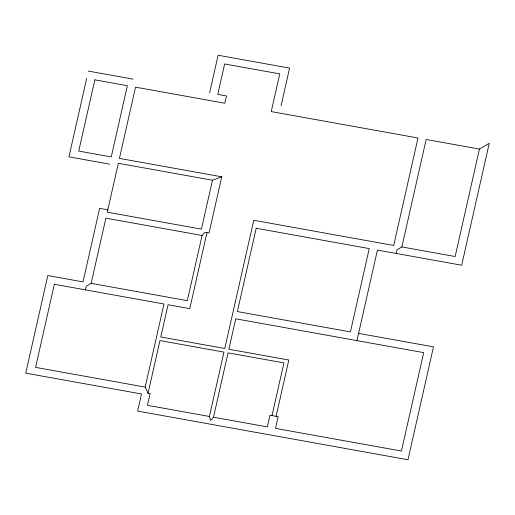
<?xml version="1.0" encoding="UTF-8"?>
<svg xmlns="http://www.w3.org/2000/svg" width="515" height="515" viewBox="0 0 515 515"><rect width="100%" height="100%" fill="white"/><g stroke="black" fill="none" stroke-linecap="round" stroke-linejoin="round"><path stroke-width="0.77" d="M86.681 78.364L68.939 156.843L109.624 164.169M85.426 289.868L86.243 286.243L91.149 283.353L187.331 300.67L202.073 235.471L204.931 232.214L209.051 232.954L221.746 176.812L119.435 158.395L135.535 87.157L224.843 103.232L226.484 95.957L217.768 94.387L224.643 63.963L279.767 73.883L271.244 111.588L417.987 138.001L393.698 245.455L253.766 220.272L224.778 348.501L160.77 336.977L168.057 304.738L189.784 308.646L206.972 232.58M91.149 283.353L105.89 218.154L202.073 235.471M209.599 92.919L218.109 55.247L289.578 68.109L281.055 105.813M145.191 387.1L163.976 304.005L54.345 284.267L35.561 367.369L145.191 387.1L148.05 393.273L150.09 393.64L147.451 405.318L209.412 416.474L210.635 420.465L213.5 417.208L228.048 352.852L283.92 362.914L272.01 415.586M148.05 393.273L159.953 340.595L223.961 352.118L209.412 416.474M212.463 180.231L201.41 229.13L107.275 212.186L118.328 163.287L212.463 180.231L221.746 176.812M276.098 416.32L288.825 360.024L228.866 349.234L235.741 318.804L423.684 352.633L401.436 451.037L275.499 428.371L278.139 416.687L269.969 415.219L267.33 426.896L213.5 417.208M356.947 340.621L377.418 250.065L461.685 265.231L489.25 143.286L479.439 149.06L426.156 139.468L401.867 246.93L396.962 249.814L396.144 253.438M479.439 149.06L455.151 256.522L401.867 246.93M88.323 71.089L133.095 79.149M107.809 209.83L99.633 208.363L83.012 281.892L47.811 275.557L25.75 373.143L141.509 393.981L137.64 411.092L407.97 459.753L433.488 346.859L358.588 333.379M94.85 79.831L78.743 151.069L111.259 156.927L127.366 85.69L94.85 79.831M256.213 228.248L237.383 311.562L350.419 331.905L369.249 248.597L256.213 228.248"/></g></svg>
